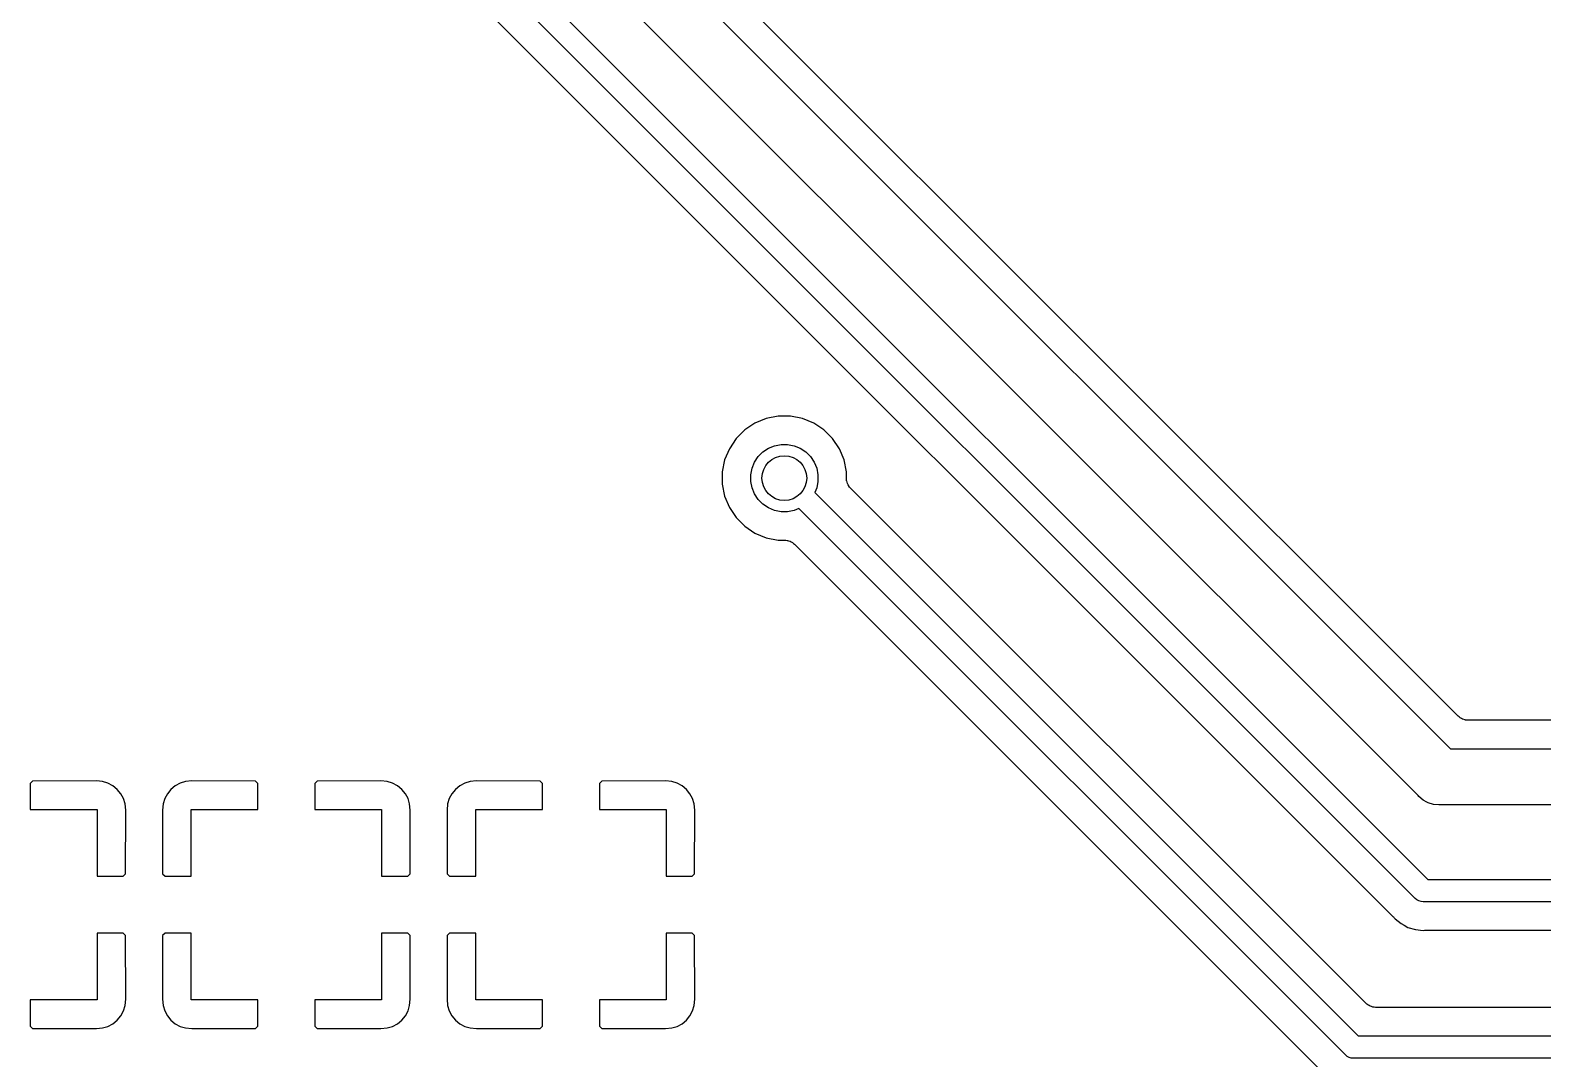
# Model space of a CAD drawing. Extents: x 49 to 143, y -158 to -38.
# Drawn here: x 66.29 to 79.79, y -57.89 to -48.71 of the extents above; entities that cross this region are included whole.
import ezdxf

# ---------------------------------------------------------------- set-up
doc = ezdxf.new("R2010")
doc.units = 0
doc.layers.add('BLACK', color=7, linetype='CONTINUOUS')

msp = doc.modelspace()

# ---------------------------------------------------------------- linework, layer by layer
at = {"layer": 'BLACK', "linetype": 'CONTINUOUS'}
for p, q in [((70.307, -47.8259), (78.7691, -56.288)), ((79.0386, -54.8308), (72.1332, -47.9254)), ((78.6535, -56.4552), (70.1398, -47.9416)), ((71.842, -47.9934), (78.9706, -55.122)), ((69.9734, -48.1344), (78.4606, -56.6216)), ((78.6815, -55.5401), (71.4239, -48.2825)), ((72.7626, -52.2141), (72.6718, -52.2747)), ((72.8634, -52.1723), (72.7626, -52.2141)), ((72.9704, -52.151), (72.8634, -52.1723)), ((73.0796, -52.151), (72.9704, -52.151)), ((73.1866, -52.1723), (73.0796, -52.151)), ((73.2874, -52.2141), (73.1866, -52.1723)), ((73.3782, -52.2747), (73.2874, -52.2141)), ((72.5947, -52.3518), (72.5341, -52.4426)), ((72.6718, -52.2747), (72.5947, -52.3518)), ((73.4553, -52.3518), (73.3782, -52.2747)), ((73.5159, -52.4426), (73.4553, -52.3518)), ((72.5341, -52.4426), (72.4923, -52.5434)), ((72.7591, -52.5629), (72.792, -52.5138)), ((72.792, -52.5138), (72.8338, -52.472)), ((72.8338, -52.472), (72.8829, -52.4391)), ((72.8829, -52.4391), (72.9375, -52.4165)), ((72.9375, -52.4165), (72.9955, -52.405)), ((72.9955, -52.405), (73.0545, -52.405)), ((73.0545, -52.405), (73.1125, -52.4165)), ((73.1125, -52.4165), (73.1671, -52.4391)), ((73.1671, -52.4391), (73.2162, -52.472)), ((73.2162, -52.472), (73.258, -52.5138)), ((73.258, -52.5138), (73.2909, -52.5629)), ((73.5577, -52.5434), (73.5159, -52.4426)), ((72.4923, -52.5434), (72.471, -52.6504)), ((72.471, -52.6504), (72.471, -52.7596)), ((72.725, -52.6755), (72.7365, -52.6175)), ((72.7365, -52.6175), (72.7591, -52.5629)), ((73.2909, -52.5629), (73.3135, -52.6175)), ((73.3135, -52.6175), (73.325, -52.6755)), ((73.579, -52.6504), (73.5577, -52.5434)), ((73.579, -52.7058), (73.579, -52.6504)), ((72.471, -52.7596), (72.4923, -52.8666)), ((72.725, -52.7345), (72.725, -52.6755)), ((72.7365, -52.7925), (72.725, -52.7345)), ((73.325, -52.7345), (73.3135, -52.7925)), ((73.325, -52.6755), (73.325, -52.7345)), ((73.5801, -52.7174), (73.579, -52.7058)), ((73.5812, -52.7291), (73.5801, -52.7174)), ((73.5814, -52.7298), (73.5812, -52.7291)), ((73.5814, -52.7304), (73.5814, -52.7298)), ((73.5848, -52.7416), (73.5814, -52.7304)), ((73.5881, -52.7529), (73.5848, -52.7416)), ((73.5884, -52.7535), (73.5881, -52.7529)), ((73.5886, -52.7542), (73.5884, -52.7535)), ((73.5941, -52.7645), (73.5886, -52.7542)), ((73.5995, -52.7749), (73.5941, -52.7645)), ((73.5999, -52.7755), (73.5995, -52.7749)), ((73.6002, -52.776), (73.5999, -52.7755)), ((73.6076, -52.7851), (73.6002, -52.776)), ((73.615, -52.7943), (73.6076, -52.7851)), ((72.4923, -52.8666), (72.5341, -52.9674)), ((72.7591, -52.8471), (72.7365, -52.7925)), ((72.792, -52.8962), (72.7591, -52.8471)), ((72.8338, -52.938), (72.792, -52.8962)), ((73.3135, -52.7925), (73.296, -52.8346)), ((73.296, -52.8346), (78.1464, -57.685)), ((73.6159, -52.7952), (73.615, -52.7943)), ((73.6159, -52.7953), (73.6159, -52.7952)), ((73.6162, -52.7956), (73.6159, -52.7953)), ((73.6159, -52.7953), (73.6159, -52.7953)), ((78.2144, -57.3938), (73.6162, -52.7956)), ((72.5341, -52.9674), (72.5947, -53.0582)), ((72.8829, -52.9709), (72.8338, -52.938)), ((72.9375, -52.9935), (72.8829, -52.9709)), ((72.9955, -53.005), (72.9375, -52.9935)), ((73.0545, -53.005), (72.9955, -53.005)), ((73.1125, -52.9935), (73.0545, -53.005)), ((73.1546, -52.976), (73.1125, -52.9935)), ((78.0308, -57.8522), (73.1546, -52.976)), ((72.5947, -53.0582), (72.6718, -53.1353)), ((72.6718, -53.1353), (72.7626, -53.1959)), ((72.7626, -53.1959), (72.8634, -53.2377)), ((72.8634, -53.2377), (72.9704, -53.259)), ((72.9704, -53.259), (73.0258, -53.259)), ((73.0258, -53.259), (73.0262, -53.259)), ((73.0262, -53.259), (73.0262, -53.259)), ((73.0262, -53.259), (73.0262, -53.259)), ((73.0262, -53.259), (73.0275, -53.259)), ((73.0275, -53.259), (73.0392, -53.2603)), ((73.0392, -53.2603), (73.0509, -53.2615)), ((73.0509, -53.2615), (73.0515, -53.2617)), ((73.0515, -53.2617), (73.0522, -53.2618)), ((73.0522, -53.2618), (73.0634, -53.2653)), ((73.0634, -53.2653), (73.0746, -53.2688)), ((73.0746, -53.2688), (73.0752, -53.2691)), ((73.0752, -53.2691), (73.0758, -53.2693)), ((73.0758, -53.2693), (73.0861, -53.2749)), ((73.0861, -53.2749), (73.0964, -53.2805)), ((73.0964, -53.2805), (73.0969, -53.2809)), ((73.0969, -53.2809), (73.0975, -53.2812)), ((73.0975, -53.2812), (73.1065, -53.2887)), ((73.1065, -53.2887), (73.1156, -53.2962)), ((73.1156, -53.2962), (77.838, -58.0186)), ((79.0476, -54.8382), (79.0386, -54.8308)), ((79.0566, -54.8458), (79.0476, -54.8382)), ((79.0572, -54.8461), (79.0566, -54.8458)), ((79.0577, -54.8465), (79.0572, -54.8461)), ((79.0681, -54.8521), (79.0577, -54.8465)), ((79.0783, -54.8577), (79.0681, -54.8521)), ((79.079, -54.8579), (79.0783, -54.8577)), ((79.0796, -54.8582), (79.079, -54.8579)), ((79.0908, -54.8617), (79.0796, -54.8582)), ((79.102, -54.8652), (79.0908, -54.8617)), ((79.1026, -54.8653), (79.102, -54.8652)), ((79.1033, -54.8655), (79.1026, -54.8653)), ((79.1149, -54.8667), (79.1033, -54.8655)), ((79.1266, -54.868), (79.1149, -54.8667)), ((79.1279, -54.868), (79.1266, -54.868)), ((79.1284, -54.868), (79.1279, -54.868)), ((79.1279, -54.868), (79.1279, -54.868)), ((79.1279, -54.868), (79.1279, -54.868)), ((92.6674, -54.868), (79.1284, -54.868)), ((78.9706, -55.122), (92.6861, -55.122)), ((66.315, -55.4108), (66.294, -55.4319)), ((66.294, -55.4319), (66.294, -55.665)), ((66.8839, -55.4092), (66.315, -55.4108)), ((66.9398, -55.4147), (66.8839, -55.4092)), ((66.9877, -55.4292), (66.9398, -55.4147)), ((67.0318, -55.4528), (66.9877, -55.4292)), ((67.0705, -55.4845), (67.0318, -55.4528)), ((67.1022, -55.5232), (67.0705, -55.4845)), ((67.5495, -55.4845), (67.5178, -55.5232)), ((67.5882, -55.4528), (67.5495, -55.4845)), ((67.6323, -55.4292), (67.5882, -55.4528)), ((67.6802, -55.4147), (67.6323, -55.4292)), ((67.7361, -55.4092), (67.6802, -55.4147)), ((68.305, -55.4108), (67.7361, -55.4092)), ((68.326, -55.4319), (68.305, -55.4108)), ((68.326, -55.665), (68.326, -55.4319)), ((68.855, -55.4108), (68.834, -55.4319)), ((68.834, -55.4319), (68.834, -55.665)), ((69.4239, -55.4092), (68.855, -55.4108)), ((69.4798, -55.4147), (69.4239, -55.4092)), ((69.5277, -55.4292), (69.4798, -55.4147)), ((69.5718, -55.4528), (69.5277, -55.4292)), ((69.6105, -55.4845), (69.5718, -55.4528)), ((69.6422, -55.5232), (69.6105, -55.4845)), ((70.0895, -55.4845), (70.0578, -55.5232)), ((70.1282, -55.4528), (70.0895, -55.4845)), ((70.1723, -55.4292), (70.1282, -55.4528)), ((70.2202, -55.4147), (70.1723, -55.4292)), ((70.2761, -55.4092), (70.2202, -55.4147)), ((70.845, -55.4108), (70.2761, -55.4092)), ((70.866, -55.4319), (70.845, -55.4108)), ((70.866, -55.665), (70.866, -55.4319)), ((71.395, -55.4108), (71.374, -55.4319)), ((71.374, -55.4319), (71.374, -55.665)), ((71.9639, -55.4092), (71.395, -55.4108)), ((72.0198, -55.4147), (71.9639, -55.4092)), ((72.0677, -55.4292), (72.0198, -55.4147)), ((72.1118, -55.4528), (72.0677, -55.4292)), ((72.1505, -55.4845), (72.1118, -55.4528)), ((72.1822, -55.5232), (72.1505, -55.4845)), ((67.1258, -55.5673), (67.1022, -55.5232)), ((67.1403, -55.6152), (67.1258, -55.5673)), ((67.1458, -55.6711), (67.1403, -55.6152)), ((67.4797, -55.6152), (67.4742, -55.6711)), ((67.4942, -55.5673), (67.4797, -55.6152)), ((67.5178, -55.5232), (67.4942, -55.5673)), ((69.6658, -55.5673), (69.6422, -55.5232)), ((69.6803, -55.6152), (69.6658, -55.5673)), ((69.6858, -55.6711), (69.6803, -55.6152)), ((70.0197, -55.6152), (70.0142, -55.6711)), ((70.0342, -55.5673), (70.0197, -55.6152)), ((70.0578, -55.5232), (70.0342, -55.5673)), ((72.2058, -55.5673), (72.1822, -55.5232)), ((72.2203, -55.6152), (72.2058, -55.5673)), ((72.2258, -55.6711), (72.2203, -55.6152)), ((78.6894, -55.5496), (78.6815, -55.5401)), ((78.7274, -55.5809), (78.6894, -55.5496)), ((78.7594, -55.598), (78.7274, -55.5809)), ((78.7709, -55.6041), (78.7594, -55.598)), ((78.818, -55.6184), (78.7709, -55.6041)), ((78.867, -55.6232), (78.818, -55.6184)), ((66.294, -55.665), (66.89, -55.665)), ((66.89, -55.665), (66.89, -56.261)), ((67.1442, -56.24), (67.1458, -55.6711)), ((67.4742, -55.6711), (67.4758, -56.24)), ((67.73, -56.261), (67.73, -55.665)), ((67.73, -55.665), (68.326, -55.665)), ((68.834, -55.665), (69.43, -55.665)), ((69.43, -55.665), (69.43, -56.261)), ((69.6842, -56.24), (69.6858, -55.6711)), ((70.0142, -55.6711), (70.0158, -56.24)), ((70.27, -56.261), (70.27, -55.665)), ((70.27, -55.665), (70.866, -55.665)), ((71.374, -55.665), (71.97, -55.665)), ((71.97, -55.665), (71.97, -56.261)), ((72.2242, -56.24), (72.2258, -55.6711)), ((78.8793, -55.622), (78.867, -55.6232)), ((92.5948, -55.622), (78.8793, -55.622)), ((66.89, -56.261), (67.1231, -56.261)), ((67.1231, -56.261), (67.1442, -56.24)), ((67.4758, -56.24), (67.4969, -56.261)), ((67.4969, -56.261), (67.73, -56.261)), ((69.43, -56.261), (69.6631, -56.261)), ((69.6631, -56.261), (69.6842, -56.24)), ((70.0158, -56.24), (70.0369, -56.261)), ((70.0369, -56.261), (70.27, -56.261)), ((71.97, -56.261), (72.2031, -56.261)), ((72.2031, -56.261), (72.2242, -56.24)), ((78.7691, -56.288), (92.9317, -56.288)), ((78.6566, -56.4591), (78.6535, -56.4552)), ((78.6718, -56.4715), (78.6566, -56.4591)), ((78.6874, -56.4799), (78.6718, -56.4715)), ((78.6892, -56.4808), (78.6874, -56.4799)), ((78.708, -56.4866), (78.6892, -56.4808)), ((78.7276, -56.4885), (78.708, -56.4866)), ((78.7325, -56.488), (78.7276, -56.4885)), ((92.8951, -56.488), (78.7325, -56.488)), ((78.4606, -56.6216), (78.4618, -56.6229)), ((78.4618, -56.6229), (78.4652, -56.6271)), ((78.4652, -56.6271), (78.469, -56.6308)), ((78.469, -56.6308), (78.4761, -56.6395)), ((78.4761, -56.6395), (78.53, -56.6838)), ((78.53, -56.6838), (78.5579, -56.6987)), ((78.5579, -56.6987), (78.5579, -56.6987)), ((78.5579, -56.6987), (78.5915, -56.7166)), ((66.89, -56.769), (66.89, -57.365)), ((67.1231, -56.769), (66.89, -56.769)), ((67.1442, -56.79), (67.1231, -56.769)), ((67.1458, -57.3589), (67.1442, -56.79)), ((67.4758, -56.79), (67.4742, -57.3589)), ((67.4969, -56.769), (67.4758, -56.79)), ((67.73, -56.769), (67.4969, -56.769)), ((67.73, -57.365), (67.73, -56.769)), ((69.43, -56.769), (69.43, -57.365)), ((69.6631, -56.769), (69.43, -56.769)), ((69.6842, -56.79), (69.6631, -56.769)), ((69.6858, -57.3589), (69.6842, -56.79)), ((70.0158, -56.79), (70.0142, -57.3589)), ((70.0369, -56.769), (70.0158, -56.79)), ((70.27, -56.769), (70.0369, -56.769)), ((70.27, -57.365), (70.27, -56.769)), ((71.97, -56.769), (71.97, -57.365)), ((72.2031, -56.769), (71.97, -56.769)), ((72.2242, -56.79), (72.2031, -56.769)), ((72.2258, -57.3589), (72.2242, -56.79)), ((78.5915, -56.7166), (78.6582, -56.7369)), ((78.6582, -56.7369), (78.7276, -56.7437)), ((78.7276, -56.7437), (78.7388, -56.7426)), ((78.7388, -56.7426), (78.7406, -56.7424)), ((78.7406, -56.7424), (78.7459, -56.7425)), ((78.7459, -56.7425), (78.7513, -56.742)), ((78.7513, -56.742), (92.7373, -56.742)), ((66.89, -57.365), (66.294, -57.365)), ((66.294, -57.365), (66.294, -57.5981)), ((67.1403, -57.4148), (67.1458, -57.3589)), ((67.4742, -57.3589), (67.4797, -57.4148)), ((68.326, -57.365), (67.73, -57.365)), ((68.326, -57.5981), (68.326, -57.365)), ((69.43, -57.365), (68.834, -57.365)), ((68.834, -57.365), (68.834, -57.5981)), ((69.6803, -57.4148), (69.6858, -57.3589)), ((70.0142, -57.3589), (70.0197, -57.4148)), ((70.866, -57.365), (70.27, -57.365)), ((70.866, -57.5981), (70.866, -57.365)), ((71.97, -57.365), (71.374, -57.365)), ((71.374, -57.365), (71.374, -57.5981)), ((72.2203, -57.4148), (72.2258, -57.3589)), ((67.0705, -57.5455), (67.1022, -57.5068)), ((67.1022, -57.5068), (67.1258, -57.4627)), ((67.1258, -57.4627), (67.1403, -57.4148)), ((67.4797, -57.4148), (67.4942, -57.4627)), ((67.4942, -57.4627), (67.5178, -57.5068)), ((67.5178, -57.5068), (67.5495, -57.5455)), ((69.6105, -57.5455), (69.6422, -57.5068)), ((69.6422, -57.5068), (69.6658, -57.4627)), ((69.6658, -57.4627), (69.6803, -57.4148)), ((70.0197, -57.4148), (70.0342, -57.4627)), ((70.0342, -57.4627), (70.0578, -57.5068)), ((70.0578, -57.5068), (70.0895, -57.5455)), ((72.1505, -57.5455), (72.1822, -57.5068)), ((72.1822, -57.5068), (72.2058, -57.4627)), ((72.2058, -57.4627), (72.2203, -57.4148)), ((78.2235, -57.4012), (78.2144, -57.3938)), ((78.2325, -57.4088), (78.2235, -57.4012)), ((78.2331, -57.4091), (78.2325, -57.4088)), ((78.2336, -57.4095), (78.2331, -57.4091)), ((78.2439, -57.4151), (78.2336, -57.4095)), ((78.2542, -57.4207), (78.2439, -57.4151)), ((78.2548, -57.4209), (78.2542, -57.4207)), ((78.2554, -57.4212), (78.2548, -57.4209)), ((78.2666, -57.4247), (78.2554, -57.4212)), ((78.2778, -57.4282), (78.2666, -57.4247)), ((78.2785, -57.4283), (78.2778, -57.4282)), ((78.2791, -57.4285), (78.2785, -57.4283)), ((78.2907, -57.4297), (78.2791, -57.4285)), ((78.3025, -57.431), (78.2907, -57.4297)), ((78.3038, -57.431), (78.3025, -57.431)), ((78.3042, -57.431), (78.3038, -57.431)), ((78.3038, -57.431), (78.3038, -57.431)), ((78.3038, -57.431), (78.3038, -57.431)), ((93.1723, -57.431), (78.3042, -57.431)), ((66.294, -57.5981), (66.315, -57.6192)), ((66.315, -57.6192), (66.8839, -57.6208)), ((66.8839, -57.6208), (66.9398, -57.6153)), ((66.9398, -57.6153), (66.9877, -57.6008)), ((66.9877, -57.6008), (67.0318, -57.5772)), ((67.0318, -57.5772), (67.0705, -57.5455)), ((67.5495, -57.5455), (67.5882, -57.5772)), ((67.5882, -57.5772), (67.6323, -57.6008)), ((67.6323, -57.6008), (67.6802, -57.6153)), ((67.6802, -57.6153), (67.7361, -57.6208)), ((67.7361, -57.6208), (68.305, -57.6192)), ((68.305, -57.6192), (68.326, -57.5981)), ((68.834, -57.5981), (68.855, -57.6192)), ((68.855, -57.6192), (69.4239, -57.6208)), ((69.4239, -57.6208), (69.4798, -57.6153)), ((69.4798, -57.6153), (69.5277, -57.6008)), ((69.5277, -57.6008), (69.5718, -57.5772)), ((69.5718, -57.5772), (69.6105, -57.5455)), ((70.0895, -57.5455), (70.1282, -57.5772)), ((70.1282, -57.5772), (70.1723, -57.6008)), ((70.1723, -57.6008), (70.2202, -57.6153)), ((70.2202, -57.6153), (70.2761, -57.6208)), ((70.2761, -57.6208), (70.845, -57.6192)), ((70.845, -57.6192), (70.866, -57.5981)), ((71.374, -57.5981), (71.395, -57.6192)), ((71.395, -57.6192), (71.9639, -57.6208)), ((71.9639, -57.6208), (72.0198, -57.6153)), ((72.0198, -57.6153), (72.0677, -57.6008)), ((72.0677, -57.6008), (72.1118, -57.5772)), ((72.1118, -57.5772), (72.1505, -57.5455)), ((78.1464, -57.685), (93.763, -57.685)), ((78.0339, -57.8561), (78.0308, -57.8522)), ((78.0492, -57.8685), (78.0339, -57.8561)), ((78.0559, -57.8721), (78.0492, -57.8685)), ((78.0665, -57.8778), (78.0559, -57.8721)), ((78.0854, -57.8836), (78.0665, -57.8778)), ((78.0872, -57.8837), (78.0854, -57.8836)), ((78.1001, -57.885), (78.0872, -57.8837)), ((78.105, -57.8855), (78.1001, -57.885)), ((78.1001, -57.885), (78.1001, -57.885)), ((78.1099, -57.885), (78.105, -57.8855)), ((93.7264, -57.885), (78.1099, -57.885))]:
    msp.add_line(p, q, dxfattribs=at)
at = {"layer": 'BLACK'}
msp.add_circle((73.025, -52.705), 0.2, dxfattribs=at)

doc.saveas('drawing.dxf')
